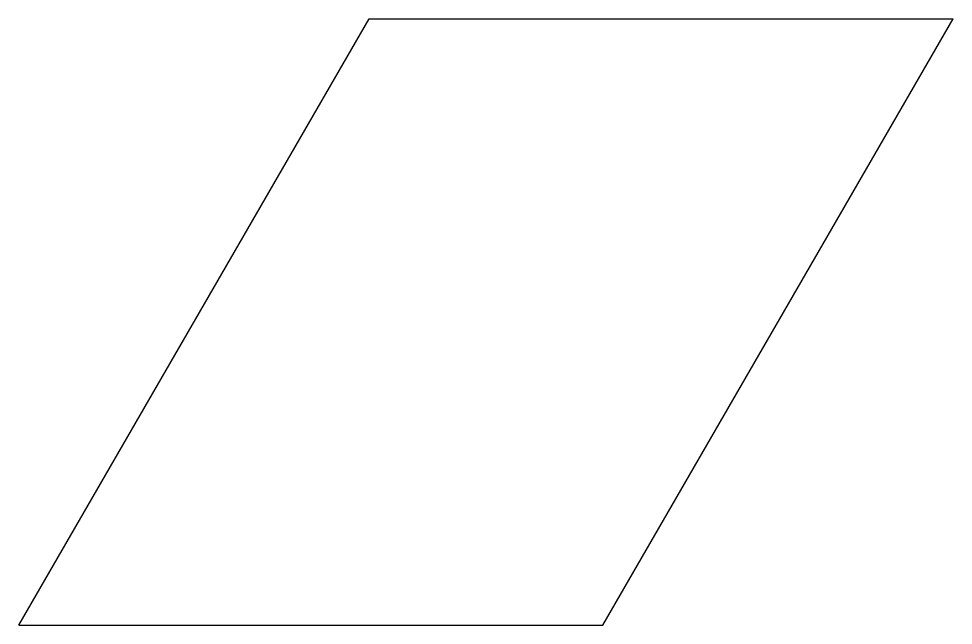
# Model space of a CAD drawing. Header units: millimetres. Extents: x 10 to 50, y 10 to 36.
import ezdxf

# ---------------------------------------------------------------- set-up
doc = ezdxf.new("R2010")
doc.units = ezdxf.units.MM
doc.layers.get('0').update_dxf_attribs({"lineweight": 25, "true_color": 0xffffff})

msp = doc.modelspace()

# ---------------------------------------------------------------- linework, layer by layer
for p, q in [((10, 10.019), (25, 36)), ((25, 36), (50, 36)), ((35, 10.019), (50, 36)), ((10, 10.019), (35, 10.019))]:
    msp.add_line(p, q)

doc.saveas('drawing.dxf')
